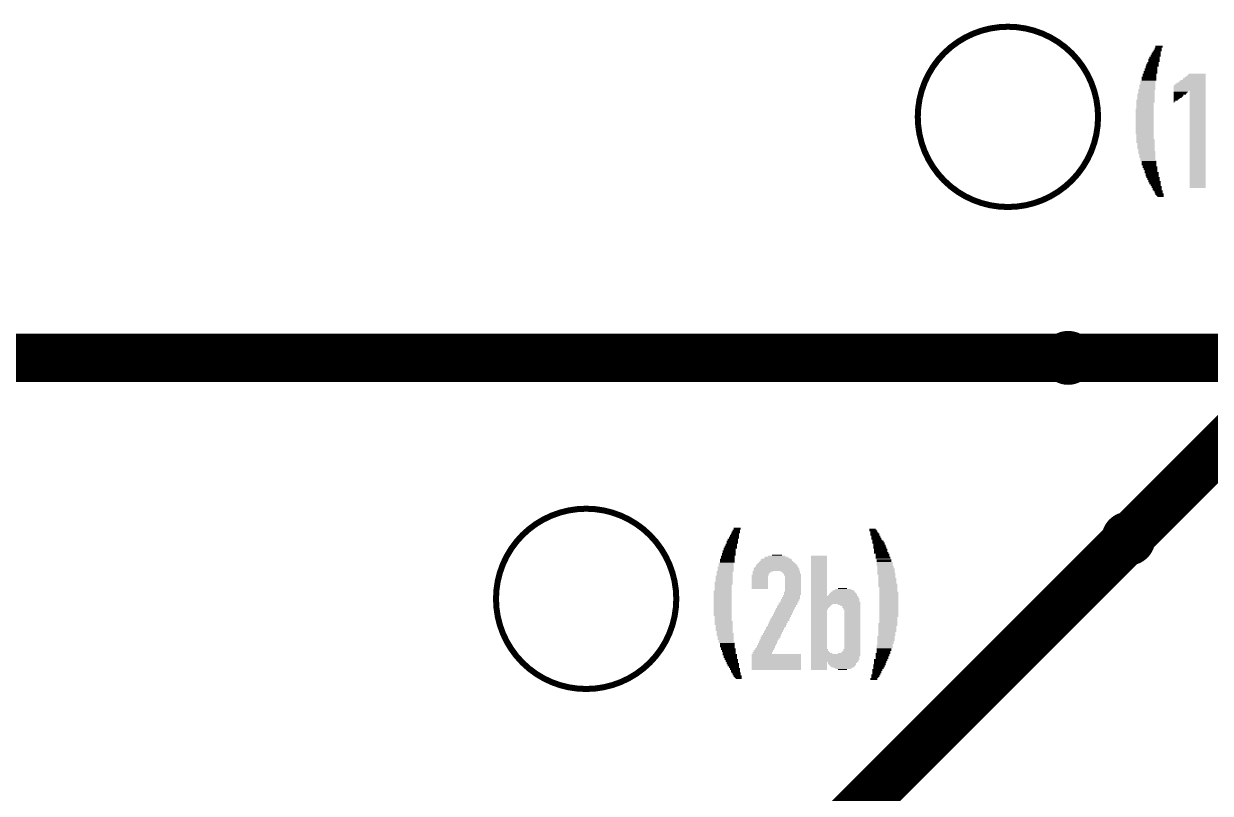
# Model space of a CAD drawing. Extents: x -1 to 100, y 0 to 61.
# Drawn here: x 49.11 to 74.12, y 16.22 to 32.44 of the extents above; entities that cross this region are included whole.
import ezdxf

# ---------------------------------------------------------------- set-up
doc = ezdxf.new("R2010")
doc.units = 0
for name, color, linetype in [('115', 151, 'CONTINUOUS'), ('117', 190, 'CONTINUOUS'), ('170', 151, 'CONTINUOUS')]:
    doc.layers.add(name, color=color, linetype=linetype)

# ---------------------------------------------------------------- blocks, each defined once
blk = doc.blocks.new('RECT')
blk.add_solid([(-0.5, -0.5), (0.5, -0.5), (-0.5, 0.5), (0.5, 0.5)])

msp = doc.modelspace()

# ---------------------------------------------------------------- linework, layer by layer
at = {"layer": '115', "const_width": 1.016}
for points in [[(76.2, 25.4), (27.94, 25.4)], [(66.04, 15.24), (76.2, 25.4)]]:
    msp.add_lwpolyline(points, dxfattribs=at)
at = {"layer": '117', "const_width": 0.127}
for points in [[(69.85, 28.58, 1), (69.85, 32.38, 1), (69.85, 28.58)], [(71.12, 24.895, 1), (71.12, 25.905, 1), (71.12, 24.895)], [(60.96, 18.42, 1), (60.96, 22.22, 1), (60.96, 18.42)], [(72.39, 21.085, 1), (72.39, 22.095, 1), (72.39, 21.085)]]:
    msp.add_lwpolyline(points, format="xyb", dxfattribs=at)

# ---------------------------------------------------------------- block references
at = {"layer": '170'}
for p, xscale, yscale in [((72.965, 31.78), 0.21, 0.02), ((72.965, 31.76), 0.21, 0.02), ((72.975, 31.82), 0.19, 0.02), ((72.975, 31.8), 0.19, 0.02), ((72.985, 31.845), 0.17, 0.03), ((73.005, 31.89), 0.17, 0.02), ((73.005, 31.87), 0.17, 0.02), ((73.015, 31.93), 0.15, 0.02), ((73.015, 31.91), 0.15, 0.02), ((73.035, 31.97), 0.15, 0.02), ((73.035, 31.95), 0.15, 0.02), ((72.89, 31.55), 0.28, 0.02), ((72.875, 31.53), 0.25, 0.02), ((72.875, 31.51), 0.25, 0.02), ((72.9, 31.59), 0.26, 0.02), ((72.9, 31.57), 0.26, 0.02), ((72.91, 31.63), 0.24, 0.02), ((72.91, 31.61), 0.24, 0.02), ((72.93, 31.7), 0.24, 0.02), ((72.93, 31.68), 0.24, 0.02), ((72.93, 31.655), 0.24, 0.03), ((72.94, 31.74), 0.22, 0.02), ((72.94, 31.72), 0.22, 0.02), ((72.825, 31.32), 0.31, 0.02), ((72.825, 31.295), 0.31, 0.03), ((72.825, 31.27), 0.31, 0.02), ((72.835, 31.38), 0.29, 0.02), ((72.835, 31.36), 0.29, 0.02), ((72.835, 31.34), 0.29, 0.02), ((72.855, 31.44), 0.29, 0.02), ((72.855, 31.42), 0.29, 0.02), ((72.855, 31.4), 0.29, 0.02), ((72.865, 31.485), 0.27, 0.03), ((72.865, 31.46), 0.27, 0.02), ((73.775, 31.27), 0.49, 0.02), ((73.785, 31.295), 0.47, 0.03), ((73.8, 31.32), 0.44, 0.02), ((73.82, 31.34), 0.4, 0.02), ((73.83, 31.36), 0.38, 0.02), ((73.84, 31.38), 0.36, 0.02), ((72.78, 31.06), 0.36, 0.02), ((72.77, 31.04), 0.34, 0.02), ((72.77, 31.02), 0.34, 0.02), ((72.79, 31.15), 0.34, 0.02), ((72.79, 31.13), 0.34, 0.02), ((72.79, 31.105), 0.34, 0.03), ((72.79, 31.08), 0.34, 0.02), ((72.8, 31.23), 0.32, 0.02), ((72.8, 31.21), 0.32, 0.02), ((72.8, 31.19), 0.32, 0.02), ((72.8, 31.17), 0.32, 0.02), ((72.825, 31.25), 0.31, 0.02), ((73.68, 31.13), 0.68, 0.02), ((73.68, 31.105), 0.68, 0.03), ((73.68, 31.08), 0.68, 0.02), ((73.68, 31.06), 0.68, 0.02), ((73.68, 31.04), 0.68, 0.02), ((73.5, 31.02), 0.32, 0.02), ((73.69, 31.15), 0.66, 0.02), ((73.7, 31.17), 0.64, 0.02), ((73.715, 31.19), 0.61, 0.02), ((73.735, 31.21), 0.57, 0.02), ((73.745, 31.23), 0.55, 0.02), ((73.755, 31.25), 0.53, 0.02), ((73.85, 31.02), 0.34, 0.02), ((72.75, 30.83), 0.38, 0.02), ((72.75, 30.81), 0.38, 0.02), ((72.75, 30.79), 0.38, 0.02), ((72.74, 30.77), 0.36, 0.02), ((72.76, 30.96), 0.36, 0.02), ((72.76, 30.935), 0.36, 0.03), ((72.76, 30.91), 0.36, 0.02), ((72.76, 30.89), 0.36, 0.02), ((72.76, 30.87), 0.36, 0.02), ((72.76, 30.85), 0.36, 0.02), ((72.77, 31), 0.34, 0.02), ((72.77, 30.98), 0.34, 0.02), ((73.49, 31), 0.3, 0.02), ((73.48, 30.98), 0.28, 0.02), ((73.47, 30.96), 0.26, 0.02), ((73.445, 30.935), 0.21, 0.03), ((73.435, 30.91), 0.19, 0.02), ((73.425, 30.89), 0.17, 0.02), ((73.405, 30.87), 0.13, 0.02), ((73.395, 30.85), 0.11, 0.02), ((73.385, 30.83), 0.09, 0.02), ((73.36, 30.81), 0.04, 0.02), ((73.35, 30.79), 0.02, 0.02), ((73.85, 31), 0.34, 0.02), ((73.85, 30.98), 0.34, 0.02), ((73.85, 30.96), 0.34, 0.02), ((73.85, 30.935), 0.34, 0.03), ((73.85, 30.91), 0.34, 0.02), ((73.85, 30.89), 0.34, 0.02), ((73.85, 30.87), 0.34, 0.02), ((73.85, 30.85), 0.34, 0.02), ((73.85, 30.83), 0.34, 0.02), ((73.85, 30.81), 0.34, 0.02), ((73.85, 30.79), 0.34, 0.02), ((73.85, 30.77), 0.34, 0.02), ((72.73, 30.64), 0.38, 0.02), ((72.73, 30.62), 0.38, 0.02), ((72.73, 30.6), 0.38, 0.02), ((72.73, 30.575), 0.38, 0.03), ((72.73, 30.55), 0.38, 0.02), ((72.73, 30.53), 0.38, 0.02), ((72.73, 30.51), 0.38, 0.02), ((72.74, 30.745), 0.36, 0.03), ((72.74, 30.72), 0.36, 0.02), ((72.74, 30.7), 0.36, 0.02), ((72.74, 30.68), 0.36, 0.02), ((72.74, 30.66), 0.36, 0.02), ((73.85, 30.745), 0.34, 0.03), ((73.85, 30.72), 0.34, 0.02), ((73.85, 30.7), 0.34, 0.02), ((73.85, 30.68), 0.34, 0.02), ((73.85, 30.66), 0.34, 0.02), ((73.85, 30.64), 0.34, 0.02), ((73.85, 30.62), 0.34, 0.02), ((73.85, 30.6), 0.34, 0.02), ((73.85, 30.575), 0.34, 0.03), ((73.85, 30.55), 0.34, 0.02), ((73.85, 30.53), 0.34, 0.02), ((73.85, 30.51), 0.34, 0.02), ((72.73, 30.49), 0.38, 0.02), ((72.73, 30.47), 0.38, 0.02), ((72.73, 30.45), 0.38, 0.02), ((72.73, 30.43), 0.38, 0.02), ((72.73, 30.41), 0.38, 0.02), ((72.73, 30.385), 0.38, 0.03), ((72.73, 30.36), 0.38, 0.02), ((72.73, 30.34), 0.38, 0.02), ((72.73, 30.32), 0.38, 0.02), ((72.73, 30.3), 0.38, 0.02), ((72.73, 30.28), 0.38, 0.02), ((72.73, 30.26), 0.38, 0.02), ((73.85, 30.49), 0.34, 0.02), ((73.85, 30.47), 0.34, 0.02), ((73.85, 30.45), 0.34, 0.02), ((73.85, 30.43), 0.34, 0.02), ((73.85, 30.41), 0.34, 0.02), ((73.85, 30.385), 0.34, 0.03), ((73.85, 30.36), 0.34, 0.02), ((73.85, 30.34), 0.34, 0.02), ((73.85, 30.32), 0.34, 0.02), ((73.85, 30.3), 0.34, 0.02), ((73.85, 30.28), 0.34, 0.02), ((73.85, 30.26), 0.34, 0.02), ((72.73, 30.24), 0.38, 0.02), ((72.73, 30.215), 0.38, 0.03), ((72.73, 30.19), 0.38, 0.02), ((72.73, 30.17), 0.38, 0.02), ((72.73, 30.15), 0.38, 0.02), ((72.73, 30.13), 0.38, 0.02), ((72.74, 30.11), 0.36, 0.02), ((72.74, 30.09), 0.36, 0.02), ((72.74, 30.07), 0.36, 0.02), ((72.74, 30.05), 0.36, 0.02), ((72.74, 30.025), 0.36, 0.03), ((73.85, 30.24), 0.34, 0.02), ((73.85, 30.215), 0.34, 0.03), ((73.85, 30.19), 0.34, 0.02), ((73.85, 30.17), 0.34, 0.02), ((73.85, 30.15), 0.34, 0.02), ((73.85, 30.13), 0.34, 0.02), ((73.85, 30.11), 0.34, 0.02), ((73.85, 30.09), 0.34, 0.02), ((73.85, 30.07), 0.34, 0.02), ((73.85, 30.05), 0.34, 0.02), ((73.85, 30.025), 0.34, 0.03), ((72.75, 30), 0.38, 0.02), ((72.75, 29.98), 0.38, 0.02), ((72.75, 29.96), 0.38, 0.02), ((72.75, 29.94), 0.38, 0.02), ((72.76, 29.92), 0.36, 0.02), ((72.76, 29.9), 0.36, 0.02), ((72.76, 29.88), 0.36, 0.02), ((72.76, 29.855), 0.36, 0.03), ((72.76, 29.83), 0.36, 0.02), ((72.76, 29.81), 0.36, 0.02), ((72.77, 29.79), 0.34, 0.02), ((72.77, 29.77), 0.34, 0.02), ((73.85, 30), 0.34, 0.02), ((73.85, 29.98), 0.34, 0.02), ((73.85, 29.96), 0.34, 0.02), ((73.85, 29.94), 0.34, 0.02), ((73.85, 29.92), 0.34, 0.02), ((73.85, 29.9), 0.34, 0.02), ((73.85, 29.88), 0.34, 0.02), ((73.85, 29.855), 0.34, 0.03), ((73.85, 29.83), 0.34, 0.02), ((73.85, 29.81), 0.34, 0.02), ((73.85, 29.79), 0.34, 0.02), ((73.85, 29.77), 0.34, 0.02), ((72.78, 29.75), 0.36, 0.02), ((72.78, 29.73), 0.36, 0.02), ((72.78, 29.71), 0.36, 0.02), ((72.79, 29.69), 0.34, 0.02), ((72.79, 29.665), 0.34, 0.03), ((72.79, 29.64), 0.34, 0.02), ((72.79, 29.62), 0.34, 0.02), ((72.8, 29.6), 0.32, 0.02), ((72.8, 29.58), 0.32, 0.02), ((72.81, 29.56), 0.34, 0.02), ((72.825, 29.54), 0.31, 0.02), ((72.825, 29.52), 0.31, 0.02), ((73.85, 29.75), 0.34, 0.02), ((73.85, 29.73), 0.34, 0.02), ((73.85, 29.71), 0.34, 0.02), ((73.85, 29.69), 0.34, 0.02), ((73.85, 29.665), 0.34, 0.03), ((73.85, 29.64), 0.34, 0.02), ((73.85, 29.62), 0.34, 0.02), ((73.85, 29.6), 0.34, 0.02), ((73.85, 29.58), 0.34, 0.02), ((73.85, 29.56), 0.34, 0.02), ((73.85, 29.54), 0.34, 0.02), ((73.85, 29.52), 0.34, 0.02), ((72.825, 29.5), 0.31, 0.02), ((72.825, 29.475), 0.31, 0.03), ((72.835, 29.45), 0.29, 0.02), ((72.845, 29.43), 0.31, 0.02), ((72.845, 29.41), 0.31, 0.02), ((72.855, 29.39), 0.29, 0.02), ((72.855, 29.37), 0.29, 0.02), ((72.865, 29.35), 0.27, 0.02), ((72.865, 29.33), 0.27, 0.02), ((72.88, 29.305), 0.3, 0.03), ((72.89, 29.28), 0.28, 0.02), ((72.89, 29.26), 0.28, 0.02), ((73.85, 29.5), 0.34, 0.02), ((73.85, 29.475), 0.34, 0.03), ((73.85, 29.45), 0.34, 0.02), ((73.85, 29.43), 0.34, 0.02), ((73.85, 29.41), 0.34, 0.02), ((73.85, 29.39), 0.34, 0.02), ((73.85, 29.37), 0.34, 0.02), ((73.85, 29.35), 0.34, 0.02), ((73.85, 29.33), 0.34, 0.02), ((73.85, 29.305), 0.34, 0.03), ((73.85, 29.28), 0.34, 0.02), ((73.85, 29.26), 0.34, 0.02), ((72.89, 29.24), 0.28, 0.02), ((72.9, 29.22), 0.26, 0.02), ((72.91, 29.2), 0.28, 0.02), ((72.92, 29.18), 0.26, 0.02), ((72.92, 29.16), 0.26, 0.02), ((72.93, 29.14), 0.24, 0.02), ((72.94, 29.115), 0.26, 0.03), ((72.95, 29.09), 0.24, 0.02), ((72.95, 29.07), 0.24, 0.02), ((72.965, 29.05), 0.21, 0.02), ((72.965, 29.03), 0.21, 0.02), ((72.985, 29.01), 0.21, 0.02), ((73.85, 29.24), 0.34, 0.02), ((73.85, 29.22), 0.34, 0.02), ((73.85, 29.2), 0.34, 0.02), ((73.85, 29.18), 0.34, 0.02), ((73.85, 29.16), 0.34, 0.02), ((73.85, 29.14), 0.34, 0.02), ((73.85, 29.115), 0.34, 0.03), ((73.85, 29.09), 0.34, 0.02), ((73.85, 29.07), 0.34, 0.02), ((73.85, 29.05), 0.34, 0.02), ((73.85, 29.03), 0.34, 0.02), ((73.85, 29.01), 0.34, 0.02), ((72.985, 28.99), 0.21, 0.02), ((72.995, 28.97), 0.19, 0.02), ((72.995, 28.945), 0.19, 0.03), ((73.015, 28.92), 0.19, 0.02), ((73.025, 28.9), 0.17, 0.02), ((73.025, 28.88), 0.17, 0.02), ((73.045, 28.86), 0.17, 0.02), ((73.045, 28.84), 0.17, 0.02), ((73.055, 28.82), 0.15, 0.02), ((73.065, 28.8), 0.13, 0.02), ((73.85, 28.99), 0.34, 0.02), ((64.125, 21.77), 0.15, 0.02), ((64.125, 21.75), 0.15, 0.02), ((64.145, 21.81), 0.15, 0.02), ((64.145, 21.79), 0.15, 0.02), ((66.995, 21.79), 0.13, 0.02), ((67.005, 21.77), 0.15, 0.02), ((67.015, 21.75), 0.17, 0.02), ((64.04, 21.54), 0.24, 0.02), ((64.04, 21.52), 0.24, 0.02), ((64.04, 21.495), 0.24, 0.03), ((64.05, 21.58), 0.22, 0.02), ((64.05, 21.56), 0.22, 0.02), ((64.075, 21.62), 0.21, 0.02), ((64.075, 21.6), 0.21, 0.02), ((64.085, 21.66), 0.19, 0.02), ((64.085, 21.64), 0.19, 0.02), ((64.095, 21.685), 0.17, 0.03), ((64.115, 21.73), 0.17, 0.02), ((64.115, 21.71), 0.17, 0.02), ((67.025, 21.73), 0.15, 0.02), ((67.035, 21.71), 0.17, 0.02), ((67.045, 21.685), 0.19, 0.03), ((67.045, 21.66), 0.19, 0.02), ((67.065, 21.64), 0.19, 0.02), ((67.065, 21.62), 0.19, 0.02), ((67.075, 21.6), 0.21, 0.02), ((67.075, 21.58), 0.21, 0.02), ((67.095, 21.56), 0.21, 0.02), ((67.11, 21.54), 0.24, 0.02), ((67.11, 21.52), 0.24, 0.02), ((67.12, 21.495), 0.26, 0.03), ((63.965, 21.28), 0.29, 0.02), ((63.965, 21.26), 0.29, 0.02), ((63.975, 21.325), 0.27, 0.03), ((63.975, 21.3), 0.27, 0.02), ((64, 21.39), 0.28, 0.02), ((63.985, 21.37), 0.25, 0.02), ((63.985, 21.35), 0.25, 0.02), ((64.01, 21.43), 0.26, 0.02), ((64.01, 21.41), 0.26, 0.02), ((64.02, 21.47), 0.24, 0.02), ((64.02, 21.45), 0.24, 0.02), ((67.13, 21.47), 0.24, 0.02), ((67.14, 21.45), 0.26, 0.02), ((67.14, 21.43), 0.26, 0.02), ((67.15, 21.41), 0.28, 0.02), ((67.15, 21.39), 0.28, 0.02), ((67.17, 21.37), 0.28, 0.02), ((67.17, 21.35), 0.28, 0.02), ((67.17, 21.325), 0.28, 0.03), ((67.18, 21.3), 0.3, 0.02), ((67.18, 21.28), 0.3, 0.02), ((67.205, 21.26), 0.29, 0.02), ((63.91, 21.07), 0.32, 0.02), ((63.91, 21.05), 0.32, 0.02), ((63.91, 21.03), 0.32, 0.02), ((63.91, 21.01), 0.32, 0.02), ((63.935, 21.16), 0.31, 0.02), ((63.935, 21.135), 0.31, 0.03), ((63.935, 21.11), 0.31, 0.02), ((63.935, 21.09), 0.31, 0.02), ((63.945, 21.22), 0.29, 0.02), ((63.945, 21.2), 0.29, 0.02), ((63.945, 21.18), 0.29, 0.02), ((63.965, 21.24), 0.29, 0.02), ((64.975, 21.03), 0.87, 0.02), ((64.975, 21.01), 0.87, 0.02), ((64.97, 21.05), 0.82, 0.02), ((64.97, 21.07), 0.78, 0.02), ((64.97, 21.09), 0.74, 0.02), ((64.97, 21.11), 0.7, 0.02), ((64.97, 21.135), 0.66, 0.03), ((64.97, 21.16), 0.62, 0.02), ((64.975, 21.18), 0.53, 0.02), ((64.97, 21.2), 0.48, 0.02), ((64.97, 21.22), 0.36, 0.02), ((64.985, 21.24), 0.21, 0.02), ((65.87, 21.22), 0.34, 0.02), ((65.87, 21.2), 0.34, 0.02), ((65.87, 21.18), 0.34, 0.02), ((65.87, 21.16), 0.34, 0.02), ((65.87, 21.135), 0.34, 0.03), ((65.87, 21.11), 0.34, 0.02), ((65.87, 21.09), 0.34, 0.02), ((65.87, 21.07), 0.34, 0.02), ((65.87, 21.05), 0.34, 0.02), ((65.87, 21.03), 0.34, 0.02), ((65.87, 21.01), 0.34, 0.02), ((67.205, 21.24), 0.29, 0.02), ((67.205, 21.22), 0.29, 0.02), ((67.215, 21.2), 0.31, 0.02), ((67.215, 21.18), 0.31, 0.02), ((67.225, 21.16), 0.33, 0.02), ((67.235, 21.135), 0.31, 0.03), ((67.235, 21.11), 0.31, 0.02), ((67.25, 21.09), 0.34, 0.02), ((67.25, 21.07), 0.34, 0.02), ((67.25, 21.05), 0.34, 0.02), ((67.25, 21.03), 0.34, 0.02), ((67.27, 21.01), 0.34, 0.02), ((63.87, 20.8), 0.36, 0.02), ((63.87, 20.775), 0.36, 0.03), ((63.87, 20.75), 0.36, 0.02), ((63.89, 20.9), 0.36, 0.02), ((63.88, 20.88), 0.34, 0.02), ((63.88, 20.86), 0.34, 0.02), ((63.88, 20.84), 0.34, 0.02), ((63.88, 20.82), 0.34, 0.02), ((63.9, 20.99), 0.34, 0.02), ((63.9, 20.97), 0.34, 0.02), ((63.9, 20.945), 0.34, 0.03), ((63.9, 20.92), 0.34, 0.02), ((64.63, 20.82), 0.36, 0.02), ((64.62, 20.8), 0.34, 0.02), ((64.62, 20.775), 0.34, 0.03), ((64.62, 20.75), 0.34, 0.02), ((64.685, 20.9), 0.43, 0.02), ((64.66, 20.88), 0.38, 0.02), ((64.65, 20.86), 0.36, 0.02), ((64.64, 20.84), 0.34, 0.02), ((64.96, 20.97), 0.94, 0.02), ((64.97, 20.945), 0.96, 0.03), ((64.97, 20.92), 0.96, 0.02), ((64.975, 20.99), 0.91, 0.02), ((65.26, 20.9), 0.42, 0.02), ((65.28, 20.88), 0.38, 0.02), ((65.29, 20.86), 0.36, 0.02), ((65.31, 20.84), 0.36, 0.02), ((65.31, 20.82), 0.36, 0.02), ((65.32, 20.8), 0.34, 0.02), ((65.32, 20.775), 0.34, 0.03), ((65.32, 20.75), 0.34, 0.02), ((65.87, 20.99), 0.34, 0.02), ((65.87, 20.97), 0.34, 0.02), ((65.87, 20.945), 0.34, 0.03), ((65.87, 20.92), 0.34, 0.02), ((65.87, 20.9), 0.34, 0.02), ((65.87, 20.88), 0.34, 0.02), ((65.87, 20.86), 0.34, 0.02), ((65.87, 20.84), 0.34, 0.02), ((65.87, 20.82), 0.34, 0.02), ((65.87, 20.8), 0.34, 0.02), ((65.87, 20.775), 0.34, 0.03), ((65.87, 20.75), 0.34, 0.02), ((67.27, 20.99), 0.34, 0.02), ((67.27, 20.97), 0.34, 0.02), ((67.28, 20.945), 0.36, 0.03), ((67.28, 20.92), 0.36, 0.02), ((67.28, 20.9), 0.36, 0.02), ((67.28, 20.88), 0.36, 0.02), ((67.29, 20.86), 0.38, 0.02), ((67.29, 20.84), 0.38, 0.02), ((67.3, 20.82), 0.36, 0.02), ((67.3, 20.8), 0.36, 0.02), ((67.3, 20.775), 0.36, 0.03), ((67.31, 20.75), 0.38, 0.02), ((63.86, 20.67), 0.38, 0.02), ((63.86, 20.65), 0.38, 0.02), ((63.86, 20.63), 0.38, 0.02), ((63.85, 20.61), 0.36, 0.02), ((63.85, 20.585), 0.36, 0.03), ((63.85, 20.56), 0.36, 0.02), ((63.85, 20.54), 0.36, 0.02), ((63.85, 20.52), 0.36, 0.02), ((63.85, 20.5), 0.36, 0.02), ((63.87, 20.73), 0.36, 0.02), ((63.87, 20.71), 0.36, 0.02), ((63.87, 20.69), 0.36, 0.02), ((64.62, 20.73), 0.34, 0.02), ((64.62, 20.71), 0.34, 0.02), ((64.62, 20.69), 0.34, 0.02), ((64.62, 20.67), 0.34, 0.02), ((64.62, 20.65), 0.34, 0.02), ((64.62, 20.63), 0.34, 0.02), ((64.62, 20.61), 0.34, 0.02), ((64.62, 20.585), 0.34, 0.03), ((64.62, 20.56), 0.34, 0.02), ((64.62, 20.54), 0.34, 0.02), ((65.32, 20.73), 0.34, 0.02), ((65.32, 20.71), 0.34, 0.02), ((65.32, 20.69), 0.34, 0.02), ((65.32, 20.67), 0.34, 0.02), ((65.32, 20.65), 0.34, 0.02), ((65.32, 20.63), 0.34, 0.02), ((65.32, 20.61), 0.34, 0.02), ((65.32, 20.585), 0.34, 0.03), ((65.32, 20.56), 0.34, 0.02), ((65.32, 20.54), 0.34, 0.02), ((65.32, 20.52), 0.34, 0.02), ((65.32, 20.5), 0.34, 0.02), ((65.87, 20.73), 0.34, 0.02), ((65.87, 20.71), 0.34, 0.02), ((65.87, 20.69), 0.34, 0.02), ((65.87, 20.67), 0.34, 0.02), ((65.87, 20.65), 0.34, 0.02), ((65.87, 20.63), 0.34, 0.02), ((65.87, 20.61), 0.34, 0.02), ((65.87, 20.585), 0.34, 0.03), ((65.87, 20.56), 0.34, 0.02), ((65.87, 20.54), 0.34, 0.02), ((65.87, 20.52), 0.34, 0.02), ((65.87, 20.5), 0.34, 0.02), ((66.38, 20.5), 0.42, 0.02), ((66.38, 20.52), 0.34, 0.02), ((66.365, 20.54), 0.19, 0.02), ((67.31, 20.73), 0.38, 0.02), ((67.31, 20.71), 0.38, 0.02), ((67.31, 20.69), 0.38, 0.02), ((67.31, 20.67), 0.38, 0.02), ((67.31, 20.65), 0.38, 0.02), ((67.32, 20.63), 0.4, 0.02), ((67.32, 20.61), 0.4, 0.02), ((67.32, 20.585), 0.4, 0.03), ((67.33, 20.56), 0.38, 0.02), ((67.33, 20.54), 0.38, 0.02), ((67.33, 20.52), 0.38, 0.02), ((67.33, 20.5), 0.38, 0.02), ((63.84, 20.48), 0.38, 0.02), ((63.84, 20.46), 0.38, 0.02), ((63.84, 20.44), 0.38, 0.02), ((63.84, 20.415), 0.38, 0.03), ((63.84, 20.39), 0.38, 0.02), ((63.84, 20.37), 0.38, 0.02), ((63.84, 20.35), 0.38, 0.02), ((63.84, 20.33), 0.38, 0.02), ((63.84, 20.31), 0.38, 0.02), ((63.84, 20.29), 0.38, 0.02), ((63.84, 20.27), 0.38, 0.02), ((63.84, 20.25), 0.38, 0.02), ((65.24, 20.27), 0.38, 0.02), ((65.24, 20.25), 0.38, 0.02), ((65.26, 20.31), 0.38, 0.02), ((65.26, 20.29), 0.38, 0.02), ((65.28, 20.35), 0.38, 0.02), ((65.28, 20.33), 0.38, 0.02), ((65.29, 20.39), 0.36, 0.02), ((65.29, 20.37), 0.36, 0.02), ((65.31, 20.46), 0.36, 0.02), ((65.31, 20.44), 0.36, 0.02), ((65.31, 20.415), 0.36, 0.03), ((65.32, 20.48), 0.34, 0.02), ((65.87, 20.48), 0.34, 0.02), ((65.87, 20.46), 0.34, 0.02), ((65.87, 20.44), 0.34, 0.02), ((65.87, 20.415), 0.34, 0.03), ((65.87, 20.39), 0.34, 0.02), ((66.21, 20.33), 1.02, 0.02), ((66.21, 20.31), 1.02, 0.02), ((66.21, 20.29), 1.02, 0.02), ((66.21, 20.27), 1.02, 0.02), ((66.22, 20.25), 1.04, 0.02), ((66.365, 20.39), 0.61, 0.02), ((66.375, 20.415), 0.59, 0.03), ((66.375, 20.44), 0.55, 0.02), ((66.375, 20.46), 0.51, 0.02), ((66.38, 20.48), 0.46, 0.02), ((67.33, 20.48), 0.38, 0.02), ((67.34, 20.46), 0.4, 0.02), ((67.34, 20.44), 0.4, 0.02), ((67.34, 20.415), 0.4, 0.03), ((67.34, 20.39), 0.4, 0.02), ((67.34, 20.37), 0.4, 0.02), ((67.34, 20.35), 0.4, 0.02), ((67.34, 20.33), 0.4, 0.02), ((67.34, 20.31), 0.4, 0.02), ((67.34, 20.29), 0.4, 0.02), ((67.34, 20.27), 0.4, 0.02), ((67.34, 20.25), 0.4, 0.02), ((63.84, 20.225), 0.38, 0.03), ((63.84, 20.2), 0.38, 0.02), ((63.84, 20.18), 0.38, 0.02), ((63.84, 20.16), 0.38, 0.02), ((63.84, 20.14), 0.38, 0.02), ((63.84, 20.12), 0.38, 0.02), ((63.84, 20.1), 0.38, 0.02), ((63.84, 20.08), 0.38, 0.02), ((63.84, 20.055), 0.38, 0.03), ((63.84, 20.03), 0.38, 0.02), ((63.84, 20.01), 0.38, 0.02), ((65.12, 20.03), 0.4, 0.02), ((65.11, 20.01), 0.38, 0.02), ((65.14, 20.08), 0.4, 0.02), ((65.13, 20.055), 0.38, 0.03), ((65.16, 20.12), 0.4, 0.02), ((65.15, 20.1), 0.38, 0.02), ((65.18, 20.16), 0.4, 0.02), ((65.17, 20.14), 0.38, 0.02), ((65.19, 20.18), 0.38, 0.02), ((65.215, 20.225), 0.39, 0.03), ((65.215, 20.2), 0.39, 0.02), ((66.22, 20.225), 1.04, 0.03), ((65.925, 20.2), 0.45, 0.02), ((65.91, 20.18), 0.42, 0.02), ((65.9, 20.16), 0.4, 0.02), ((65.89, 20.14), 0.38, 0.02), ((65.88, 20.12), 0.36, 0.02), ((65.88, 20.1), 0.36, 0.02), ((65.87, 20.08), 0.34, 0.02), ((65.87, 20.055), 0.34, 0.03), ((65.87, 20.03), 0.34, 0.02), ((65.87, 20.01), 0.34, 0.02), ((66.505, 20.2), 0.47, 0.02), ((66.53, 20.18), 0.42, 0.02), ((66.55, 20.16), 0.38, 0.02), ((66.55, 20.14), 0.38, 0.02), ((66.56, 20.12), 0.36, 0.02), ((66.56, 20.1), 0.36, 0.02), ((66.57, 20.08), 0.34, 0.02), ((66.57, 20.055), 0.34, 0.03), ((66.57, 20.03), 0.34, 0.02), ((66.57, 20.01), 0.34, 0.02), ((67.34, 20.225), 0.4, 0.03), ((67.34, 20.2), 0.4, 0.02), ((67.34, 20.18), 0.4, 0.02), ((67.34, 20.16), 0.4, 0.02), ((67.34, 20.14), 0.4, 0.02), ((67.34, 20.12), 0.4, 0.02), ((67.34, 20.1), 0.4, 0.02), ((67.34, 20.08), 0.4, 0.02), ((67.34, 20.055), 0.4, 0.03), ((67.34, 20.03), 0.4, 0.02), ((67.34, 20.01), 0.4, 0.02), ((63.84, 19.99), 0.38, 0.02), ((63.84, 19.97), 0.38, 0.02), ((63.85, 19.95), 0.36, 0.02), ((63.85, 19.93), 0.36, 0.02), ((63.85, 19.91), 0.36, 0.02), ((63.85, 19.89), 0.36, 0.02), ((63.85, 19.865), 0.36, 0.03), ((63.86, 19.84), 0.38, 0.02), ((63.86, 19.82), 0.38, 0.02), ((63.86, 19.8), 0.38, 0.02), ((63.86, 19.78), 0.38, 0.02), ((63.87, 19.76), 0.36, 0.02), ((64.99, 19.78), 0.4, 0.02), ((64.98, 19.76), 0.38, 0.02), ((65.01, 19.82), 0.4, 0.02), ((65, 19.8), 0.38, 0.02), ((65.035, 19.865), 0.41, 0.03), ((65.02, 19.84), 0.38, 0.02), ((65.055, 19.91), 0.41, 0.02), ((65.045, 19.89), 0.39, 0.02), ((65.08, 19.95), 0.4, 0.02), ((65.07, 19.93), 0.38, 0.02), ((65.1, 19.99), 0.4, 0.02), ((65.09, 19.97), 0.38, 0.02), ((65.87, 19.99), 0.34, 0.02), ((65.87, 19.97), 0.34, 0.02), ((65.87, 19.95), 0.34, 0.02), ((65.87, 19.93), 0.34, 0.02), ((65.87, 19.91), 0.34, 0.02), ((65.87, 19.89), 0.34, 0.02), ((65.87, 19.865), 0.34, 0.03), ((65.87, 19.84), 0.34, 0.02), ((65.87, 19.82), 0.34, 0.02), ((65.87, 19.8), 0.34, 0.02), ((65.87, 19.78), 0.34, 0.02), ((65.87, 19.76), 0.34, 0.02), ((66.57, 19.99), 0.34, 0.02), ((66.57, 19.97), 0.34, 0.02), ((66.57, 19.95), 0.34, 0.02), ((66.57, 19.93), 0.34, 0.02), ((66.57, 19.91), 0.34, 0.02), ((66.57, 19.89), 0.34, 0.02), ((66.57, 19.865), 0.34, 0.03), ((66.57, 19.84), 0.34, 0.02), ((66.57, 19.82), 0.34, 0.02), ((66.57, 19.8), 0.34, 0.02), ((66.57, 19.78), 0.34, 0.02), ((66.57, 19.76), 0.34, 0.02), ((67.32, 19.8), 0.4, 0.02), ((67.32, 19.78), 0.4, 0.02), ((67.32, 19.76), 0.4, 0.02), ((67.34, 19.99), 0.4, 0.02), ((67.34, 19.97), 0.4, 0.02), ((67.34, 19.95), 0.4, 0.02), ((67.33, 19.93), 0.38, 0.02), ((67.33, 19.91), 0.38, 0.02), ((67.33, 19.89), 0.38, 0.02), ((67.33, 19.865), 0.38, 0.03), ((67.33, 19.84), 0.38, 0.02), ((67.33, 19.82), 0.38, 0.02), ((63.87, 19.74), 0.36, 0.02), ((63.87, 19.72), 0.36, 0.02), ((63.87, 19.695), 0.36, 0.03), ((63.87, 19.67), 0.36, 0.02), ((63.87, 19.65), 0.36, 0.02), ((63.88, 19.63), 0.34, 0.02), ((63.88, 19.61), 0.34, 0.02), ((63.89, 19.59), 0.36, 0.02), ((63.89, 19.57), 0.36, 0.02), ((63.89, 19.55), 0.36, 0.02), ((63.9, 19.53), 0.34, 0.02), ((63.9, 19.505), 0.34, 0.03), ((64.845, 19.505), 0.41, 0.03), ((64.865, 19.55), 0.41, 0.02), ((64.855, 19.53), 0.39, 0.02), ((64.89, 19.59), 0.4, 0.02), ((64.88, 19.57), 0.38, 0.02), ((64.91, 19.63), 0.4, 0.02), ((64.9, 19.61), 0.38, 0.02), ((64.93, 19.67), 0.4, 0.02), ((64.92, 19.65), 0.38, 0.02), ((64.95, 19.72), 0.4, 0.02), ((64.94, 19.695), 0.38, 0.03), ((64.97, 19.74), 0.4, 0.02), ((65.87, 19.74), 0.34, 0.02), ((65.87, 19.72), 0.34, 0.02), ((65.87, 19.695), 0.34, 0.03), ((65.87, 19.67), 0.34, 0.02), ((65.87, 19.65), 0.34, 0.02), ((65.87, 19.63), 0.34, 0.02), ((65.87, 19.61), 0.34, 0.02), ((65.87, 19.59), 0.34, 0.02), ((65.87, 19.57), 0.34, 0.02), ((65.87, 19.55), 0.34, 0.02), ((65.87, 19.53), 0.34, 0.02), ((65.87, 19.505), 0.34, 0.03), ((66.57, 19.74), 0.34, 0.02), ((66.57, 19.72), 0.34, 0.02), ((66.57, 19.695), 0.34, 0.03), ((66.57, 19.67), 0.34, 0.02), ((66.57, 19.65), 0.34, 0.02), ((66.57, 19.63), 0.34, 0.02), ((66.57, 19.61), 0.34, 0.02), ((66.57, 19.59), 0.34, 0.02), ((66.57, 19.57), 0.34, 0.02), ((66.57, 19.55), 0.34, 0.02), ((66.57, 19.53), 0.34, 0.02), ((66.57, 19.505), 0.34, 0.03), ((67.28, 19.53), 0.36, 0.02), ((67.28, 19.505), 0.36, 0.03), ((67.31, 19.74), 0.38, 0.02), ((67.31, 19.72), 0.38, 0.02), ((67.31, 19.695), 0.38, 0.03), ((67.31, 19.67), 0.38, 0.02), ((67.31, 19.65), 0.38, 0.02), ((67.31, 19.63), 0.38, 0.02), ((67.3, 19.61), 0.36, 0.02), ((67.3, 19.59), 0.36, 0.02), ((67.3, 19.57), 0.36, 0.02), ((67.3, 19.55), 0.36, 0.02), ((63.9, 19.48), 0.34, 0.02), ((63.9, 19.46), 0.34, 0.02), ((63.91, 19.44), 0.32, 0.02), ((63.91, 19.42), 0.32, 0.02), ((63.92, 19.4), 0.34, 0.02), ((63.935, 19.38), 0.31, 0.02), ((63.935, 19.36), 0.31, 0.02), ((63.935, 19.34), 0.31, 0.02), ((63.935, 19.315), 0.31, 0.03), ((63.945, 19.29), 0.29, 0.02), ((63.955, 19.27), 0.31, 0.02), ((63.955, 19.25), 0.31, 0.02), ((64.72, 19.27), 0.4, 0.02), ((64.72, 19.25), 0.4, 0.02), ((64.74, 19.29), 0.4, 0.02), ((64.76, 19.34), 0.4, 0.02), ((64.75, 19.315), 0.38, 0.03), ((64.78, 19.38), 0.4, 0.02), ((64.77, 19.36), 0.38, 0.02), ((64.8, 19.42), 0.4, 0.02), ((64.79, 19.4), 0.38, 0.02), ((64.82, 19.46), 0.4, 0.02), ((64.81, 19.44), 0.38, 0.02), ((64.83, 19.48), 0.38, 0.02), ((65.87, 19.48), 0.34, 0.02), ((65.87, 19.46), 0.34, 0.02), ((65.87, 19.44), 0.34, 0.02), ((65.87, 19.42), 0.34, 0.02), ((65.87, 19.4), 0.34, 0.02), ((65.87, 19.38), 0.34, 0.02), ((65.87, 19.36), 0.34, 0.02), ((65.87, 19.34), 0.34, 0.02), ((65.87, 19.315), 0.34, 0.03), ((65.87, 19.29), 0.34, 0.02), ((65.87, 19.27), 0.34, 0.02), ((65.88, 19.25), 0.36, 0.02), ((66.56, 19.25), 0.36, 0.02), ((66.57, 19.48), 0.34, 0.02), ((66.57, 19.46), 0.34, 0.02), ((66.57, 19.44), 0.34, 0.02), ((66.57, 19.42), 0.34, 0.02), ((66.57, 19.4), 0.34, 0.02), ((66.57, 19.38), 0.34, 0.02), ((66.57, 19.36), 0.34, 0.02), ((66.57, 19.34), 0.34, 0.02), ((66.57, 19.315), 0.34, 0.03), ((66.57, 19.29), 0.34, 0.02), ((66.57, 19.27), 0.34, 0.02), ((67.25, 19.34), 0.34, 0.02), ((67.25, 19.315), 0.34, 0.03), ((67.25, 19.29), 0.34, 0.02), ((67.235, 19.27), 0.31, 0.02), ((67.235, 19.25), 0.31, 0.02), ((67.28, 19.48), 0.36, 0.02), ((67.28, 19.46), 0.36, 0.02), ((67.28, 19.44), 0.36, 0.02), ((67.27, 19.42), 0.34, 0.02), ((67.27, 19.4), 0.34, 0.02), ((67.27, 19.38), 0.34, 0.02), ((67.26, 19.36), 0.32, 0.02), ((63.965, 19.23), 0.29, 0.02), ((63.965, 19.21), 0.29, 0.02), ((63.975, 19.19), 0.27, 0.02), ((63.975, 19.17), 0.27, 0.02), ((63.99, 19.145), 0.3, 0.03), ((64, 19.12), 0.28, 0.02), ((64, 19.1), 0.28, 0.02), ((64, 19.08), 0.28, 0.02), ((64.01, 19.06), 0.26, 0.02), ((64.02, 19.04), 0.28, 0.02), ((64.03, 19.02), 0.26, 0.02), ((64.03, 19), 0.26, 0.02), ((64.97, 19.145), 1.04, 0.03), ((64.97, 19.12), 1.04, 0.02), ((64.97, 19.1), 1.04, 0.02), ((64.97, 19.08), 1.04, 0.02), ((64.97, 19.06), 1.04, 0.02), ((64.97, 19.04), 1.04, 0.02), ((64.97, 19.02), 1.04, 0.02), ((64.97, 19), 1.04, 0.02), ((64.675, 19.19), 0.41, 0.02), ((64.675, 19.17), 0.41, 0.02), ((64.695, 19.23), 0.41, 0.02), ((64.695, 19.21), 0.41, 0.02), ((65.88, 19.23), 0.36, 0.02), ((65.89, 19.21), 0.38, 0.02), ((65.9, 19.19), 0.4, 0.02), ((65.925, 19.17), 0.45, 0.02), ((66.22, 19.145), 1.04, 0.03), ((66.22, 19.12), 1.04, 0.02), ((66.21, 19.1), 1.02, 0.02), ((66.21, 19.08), 1.02, 0.02), ((66.21, 19.06), 1.02, 0.02), ((66.21, 19.04), 1.02, 0.02), ((66.505, 19.17), 0.47, 0.02), ((66.54, 19.19), 0.4, 0.02), ((66.55, 19.21), 0.38, 0.02), ((66.56, 19.23), 0.36, 0.02), ((67.17, 19.04), 0.28, 0.02), ((67.17, 19.02), 0.28, 0.02), ((67.16, 19), 0.26, 0.02), ((67.215, 19.17), 0.31, 0.02), ((67.205, 19.145), 0.29, 0.03), ((67.205, 19.12), 0.29, 0.02), ((67.195, 19.1), 0.27, 0.02), ((67.195, 19.08), 0.27, 0.02), ((67.195, 19.06), 0.27, 0.02), ((67.235, 19.23), 0.31, 0.02), ((67.225, 19.21), 0.29, 0.02), ((67.225, 19.19), 0.29, 0.02), ((64.04, 18.98), 0.24, 0.02), ((64.05, 18.955), 0.26, 0.03), ((64.06, 18.93), 0.24, 0.02), ((64.06, 18.91), 0.24, 0.02), ((64.075, 18.89), 0.21, 0.02), ((64.075, 18.87), 0.21, 0.02), ((64.095, 18.85), 0.21, 0.02), ((64.095, 18.83), 0.21, 0.02), ((64.105, 18.81), 0.19, 0.02), ((64.105, 18.785), 0.19, 0.03), ((64.125, 18.76), 0.19, 0.02), ((64.97, 18.98), 1.04, 0.02), ((64.97, 18.955), 1.04, 0.03), ((64.97, 18.93), 1.04, 0.02), ((64.97, 18.91), 1.04, 0.02), ((64.97, 18.89), 1.04, 0.02), ((64.97, 18.87), 1.04, 0.02), ((64.97, 18.85), 1.04, 0.02), ((64.97, 18.83), 1.04, 0.02), ((65.87, 18.98), 0.34, 0.02), ((65.87, 18.955), 0.34, 0.03), ((65.87, 18.93), 0.34, 0.02), ((65.87, 18.91), 0.34, 0.02), ((65.87, 18.89), 0.34, 0.02), ((65.87, 18.87), 0.34, 0.02), ((65.87, 18.85), 0.34, 0.02), ((65.87, 18.83), 0.34, 0.02), ((66.365, 18.98), 0.61, 0.02), ((66.355, 18.955), 0.59, 0.03), ((66.365, 18.93), 0.57, 0.02), ((66.365, 18.91), 0.53, 0.02), ((66.365, 18.89), 0.49, 0.02), ((66.37, 18.87), 0.4, 0.02), ((66.38, 18.85), 0.34, 0.02), ((66.365, 18.83), 0.19, 0.02), ((67.095, 18.83), 0.21, 0.02), ((67.095, 18.81), 0.21, 0.02), ((67.085, 18.785), 0.19, 0.03), ((67.085, 18.76), 0.19, 0.02), ((67.14, 18.93), 0.26, 0.02), ((67.13, 18.91), 0.24, 0.02), ((67.13, 18.89), 0.24, 0.02), ((67.12, 18.87), 0.22, 0.02), ((67.12, 18.85), 0.22, 0.02), ((67.16, 18.98), 0.26, 0.02), ((67.15, 18.955), 0.24, 0.03), ((64.135, 18.74), 0.17, 0.02), ((64.135, 18.72), 0.17, 0.02), ((64.155, 18.7), 0.17, 0.02), ((64.155, 18.68), 0.17, 0.02), ((64.165, 18.66), 0.15, 0.02), ((64.175, 18.64), 0.13, 0.02), ((67.025, 18.64), 0.15, 0.02), ((67.025, 18.62), 0.15, 0.02), ((67.065, 18.72), 0.19, 0.02), ((67.055, 18.7), 0.17, 0.02), ((67.055, 18.68), 0.17, 0.02), ((67.045, 18.66), 0.15, 0.02), ((67.075, 18.74), 0.17, 0.02)]:
    msp.add_blockref('RECT', p, dxfattribs=dict(at, xscale=xscale, yscale=yscale))
at = {"layer": '170', "yscale": 0.02}
for p in [(66.2, 20.37), (66.2, 20.35), (66.2, 19.02), (66.2, 19)]:
    msp.add_blockref('RECT', p, dxfattribs=at)

doc.saveas('drawing.dxf')
